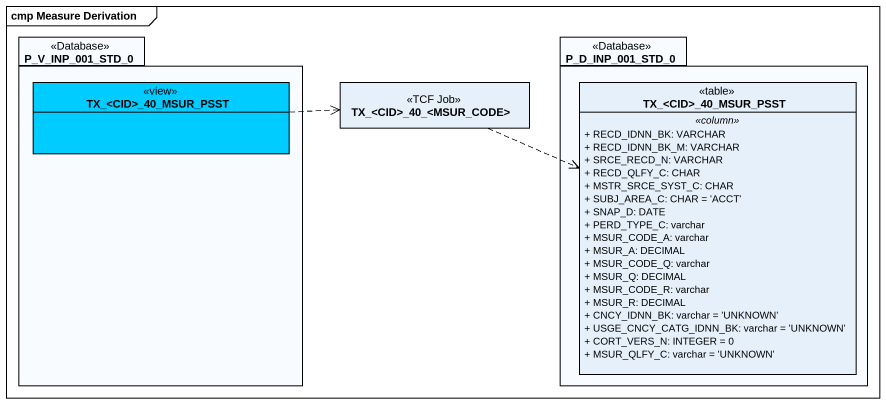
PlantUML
@startuml
mainframe cmp Measure Derivation
hide circle
hide empty members
skinparam classAttributeIconSize 0
package P_V_INP_001_STD_0 <<Database>> {
  class "TX_<CID>_40_MSUR_PSST" as TX_CID_40_MSUR_PSST <<view>> #00CCFF
}
package P_D_INP_001_STD_0 <<Database>> {
  class "TX_<CID>_40_MSUR_PSST" as TX_CID_40_MSUR_PSST_2 <<table>> {
    .. <<column>> ..
    + RECD_IDNN_BK: VARCHAR
    + RECD_IDNN_BK_M: VARCHAR
    + SRCE_RECD_N: VARCHAR
    + RECD_QLFY_C: CHAR
    + MSTR_SRCE_SYST_C: CHAR
    + SUBJ_AREA_C: CHAR = 'ACCT'
    + SNAP_D: DATE
    + PERD_TYPE_C: varchar
    + MSUR_CODE_A: varchar
    + MSUR_A: DECIMAL
    + MSUR_CODE_Q: varchar
    + MSUR_Q: DECIMAL
    + MSUR_CODE_R: varchar
    + MSUR_R: DECIMAL
    + CNCY_IDNN_BK: varchar = 'UNKNOWN'
    + USGE_CNCY_CATG_IDNN_BK: varchar = 'UNKNOWN'
    + CORT_VERS_N: INTEGER = 0
    + MSUR_QLFY_C: varchar = 'UNKNOWN'
  }
}
class "TX_<CID>_40_<MSUR_CODE>" as TX_CID_40_MSUR_CODE <<TCF Job>>
TX_CID_40_MSUR_PSST .right.> TX_CID_40_MSUR_CODE
TX_CID_40_MSUR_CODE .right.> TX_CID_40_MSUR_PSST_2
@enduml
